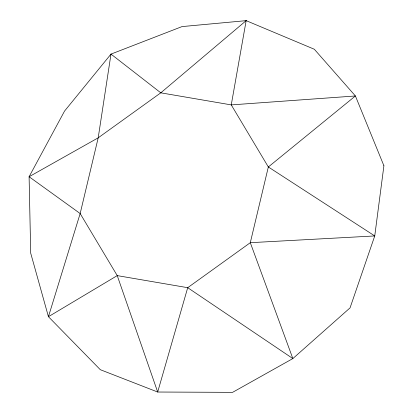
<?xml version="1.0" encoding="UTF-8"?>
<svg xmlns="http://www.w3.org/2000/svg" width="413" height="413" viewBox="0 0 413 413"><rect width="100%" height="100%" fill="white"/><g stroke="black" fill="none" stroke-linecap="round" stroke-linejoin="round"><path stroke-width="0.62" d="M383.904 165.758L374.746 235.942L350.048 307.881L292.848 358.572L232.576 392.35L157.683 392.025L100.297 369.692L48.435 316.704L30.707 253.174L29.096 176.733L64.562 111.056L110.994 54.103L182.04 26.587L246.158 20.65L314.314 49.245L355.407 95.971L383.904 165.758M110.994 54.103L98.201 137.828L80.163 213.542L48.435 316.704L117.24 275.616L187.714 287.691L292.848 358.572L250.299 242.689L268.336 166.971L355.407 95.971L231.259 104.897L160.791 92.827L110.994 54.103M246.158 20.65L231.259 104.897L268.336 166.971L374.746 235.942L250.299 242.689L187.714 287.691L157.683 392.025L117.24 275.616L80.163 213.542L29.096 176.733L98.201 137.828L160.791 92.827L246.158 20.65"/></g></svg>
